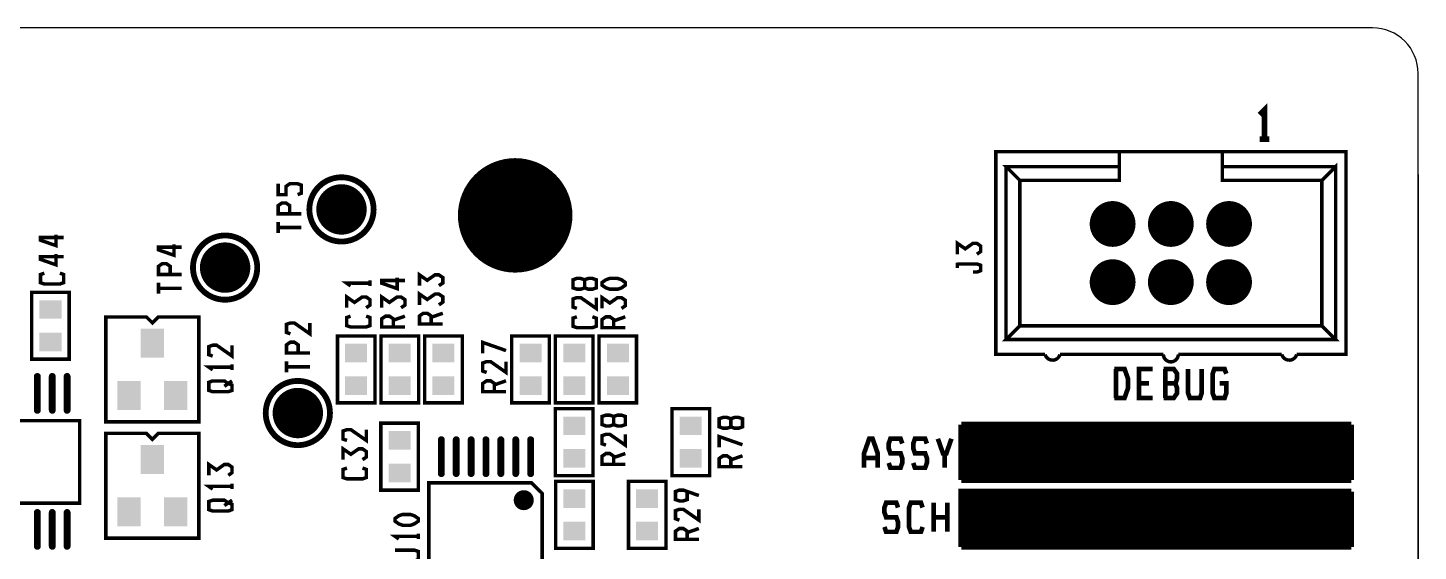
# Model space of a CAD drawing. Extents: x -122 to 131, y -4 to 64.
# Drawn here: x -61.6 to -0.9, y 41 to 63.8 of the extents above; entities that cross this region are included whole.
import ezdxf

# ---------------------------------------------------------------- set-up
doc = ezdxf.new("R2010")
doc.units = 0
doc.header["$MEASUREMENT"] = 0
doc.layers.get('0').update_dxf_attribs({"linetype": 'CONTINUOUS'})
for name, color, linetype in [('22-302-0_DRD', 7, 'CONTINUOUS'), ('22-302-0_SMT', 8, 'CONTINUOUS'), ('22-302-0_SST', 1, 'CONTINUOUS')]:
    doc.layers.add(name, color=color, linetype=linetype)

# ---------------------------------------------------------------- blocks, each defined once
blk = doc.blocks.new('RECTANGLE_2')
blk.add_solid([(0.4826, 0.4064), (0.4826, -0.4064), (-0.4826, 0.4064), (-0.4826, -0.4064)])
blk = doc.blocks.new('ROUND_17')
at = {"const_width": 1.09982}
blk.add_lwpolyline([(-0.54991, 0, 1), (0.54991, 0, 1)], format="xyb", close=True, dxfattribs=at)
blk = doc.blocks.new('ROUND_21')
at = {"const_width": 0.99949}
blk.add_lwpolyline([(-0.499744, 0, 1), (0.499744, 0, 1)], format="xyb", close=True, dxfattribs=at)
blk = doc.blocks.new('ROUND_29')
at = {"const_width": 2.49936}
blk.add_lwpolyline([(-1.24968, 0, 1), (1.24968, 0, 1)], format="xyb", close=True, dxfattribs=at)
blk = doc.blocks.new('RECTANGLE_31')
blk.add_solid([(0.508, 0.635), (0.508, -0.635), (-0.508, 0.635), (-0.508, -0.635)])
blk = doc.blocks.new('OBLONG_40')
at = {"const_width": 0.29972}
blk.add_lwpolyline([(0, 0.74041), (0, -0.74041)], dxfattribs=at)
at = {"const_width": 0.14986}
for points in [[(-0.07493, 0.74041, 1), (0.07493, 0.74041, 1)], [(-0.07493, -0.74041, 1), (0.07493, -0.74041, 1)]]:
    blk.add_lwpolyline(points, format="xyb", close=True, dxfattribs=at)

msp = doc.modelspace()

# ---------------------------------------------------------------- linework, layer by layer
at = {"layer": '22-302-0_DRD'}
for p, q in [((-2.909, 63.838), (-120.201, 63.838)), ((-0.91, 5.837), (-0.91, 61.839)), ((-0.91, 57.44), (-0.91, 5.837)), ((-0.91, 5.837), (-0.91, 57.44))]:
    msp.add_line(p, q, dxfattribs=at)
msp.add_arc((-2.909, 61.839), 1.999, 360, 90, dxfattribs=at)
at = {"layer": '22-302-0_SST'}
for points, const_width in [([(-7.62, 58.977), (-7.62, 60.247), (-7.831, 60.036)], 0.254), ([(-7.407, 58.977), (-7.831, 58.977)], 0.254), ([(-17.194, 49.579), (-19.345, 49.579), (-19.345, 58.428), (-13.955, 58.428), (-13.955, 57.778), (-18.895, 57.778), (-18.293, 57.178), (-18.293, 50.828)], 0.152), ([(-13.955, 58.428), (-9.454, 58.428), (-4.064, 58.428), (-4.064, 49.579), (-6.213, 49.579)], 0.152), ([(-9.454, 58.428), (-9.454, 57.778)], 0.152), ([(-5.113, 50.828), (-18.293, 50.828), (-18.895, 50.229), (-4.514, 50.229), (-5.113, 50.828), (-5.113, 57.178), (-4.514, 57.778), (-4.514, 50.229)], 0.152), ([(-18.895, 57.778), (-18.895, 50.229)], 0.152), ([(-18.293, 57.178), (-13.955, 57.178), (-13.955, 57.778)], 0.152), ([(-5.113, 57.178), (-9.454, 57.178), (-9.454, 57.778), (-4.514, 57.778)], 0.152), ([(-49.817, 56.556), (-49.65, 56.615), (-49.65, 56.97), (-49.817, 57.029), (-50.158, 57.029), (-50.325, 56.912), (-50.325, 56.556), (-50.666, 56.556), (-50.666, 57.029)], 0.152), ([(-50.158, 55.718), (-50.158, 56.074), (-50.325, 56.19), (-50.495, 56.19), (-50.666, 56.074), (-50.666, 55.718), (-49.65, 55.718)], 0.152), ([(-50.666, 55.352), (-50.666, 54.88)], 0.152), ([(-14.125, 55.154), (-13.925, 54.953), (-13.925, 55.593), (-14.125, 55.393), (-14.125, 55.154), (-14.364, 55.154), (-14.565, 54.953), (-13.925, 54.953)], 0.152), ([(-14.364, 55.154), (-14.364, 55.393), (-14.565, 55.593), (-13.925, 55.593)], 0.152), ([(-14.565, 54.953), (-14.565, 55.593)], 0.152), ([(-14.125, 55.393), (-14.364, 55.393)], 0.152), ([(-11.585, 55.154), (-11.385, 54.953), (-11.385, 55.593), (-11.585, 55.393), (-11.585, 55.154), (-11.824, 55.154), (-12.025, 54.953), (-11.385, 54.953)], 0.152), ([(-11.824, 55.154), (-11.824, 55.393), (-12.025, 55.593), (-11.385, 55.593)], 0.152), ([(-12.025, 54.953), (-12.025, 55.593)], 0.152), ([(-11.585, 55.393), (-11.824, 55.393)], 0.152), ([(-9.045, 55.154), (-8.845, 54.953), (-8.845, 55.593), (-9.045, 55.393), (-9.045, 55.154), (-9.284, 55.154), (-9.485, 54.953), (-8.845, 54.953)], 0.152), ([(-9.284, 55.154), (-9.284, 55.393), (-9.485, 55.593), (-8.845, 55.593)], 0.152), ([(-9.485, 54.953), (-9.485, 55.593)], 0.152), ([(-9.045, 55.393), (-9.284, 55.393)], 0.152), ([(-60.361, 54.801), (-60.361, 54.329), (-61.039, 54.565), (-61.039, 54.684), (-60.023, 54.684)], 0.152), ([(-49.65, 55.116), (-50.666, 55.116)], 0.152), ([(-60.361, 53.963), (-60.361, 53.49), (-61.039, 53.727), (-61.039, 53.846), (-60.023, 53.846)], 0.152), ([(-55.21, 54.382), (-55.21, 53.907), (-55.885, 54.143), (-55.885, 54.263), (-54.869, 54.263)], 0.152), ([(-20.17, 53.953), (-20.003, 54.072), (-20.003, 54.308), (-20.17, 54.428), (-20.341, 54.428), (-20.678, 54.189), (-21.019, 54.428), (-21.019, 53.953)], 0.152), ([(-55.377, 53.069), (-55.377, 53.424), (-55.548, 53.544), (-55.718, 53.544), (-55.885, 53.424), (-55.885, 53.069), (-54.869, 53.069)], 0.152), ([(-21.019, 53.589), (-21.019, 53.351)], 0.152), ([(-20.341, 53.173), (-20.17, 53.173), (-20.003, 53.234), (-20.003, 53.47), (-20.17, 53.528), (-21.019, 53.528)], 0.152), ([(-60.191, 53.125), (-60.023, 53.066), (-60.023, 52.711), (-60.191, 52.652), (-60.869, 52.652), (-61.039, 52.711), (-61.039, 53.066), (-60.869, 53.125)], 0.152), ([(-46.655, 52.807), (-46.655, 52.568)], 0.152), ([(-45.471, 52.924), (-45.471, 52.452), (-46.147, 52.688), (-46.147, 52.807), (-45.131, 52.807)], 0.152), ([(-43.65, 52.579), (-43.48, 52.695), (-43.48, 52.934), (-43.65, 53.051), (-43.82, 53.051), (-44.158, 52.815), (-44.496, 53.051), (-44.496, 52.579)], 0.152), ([(-37.29, 52.838), (-37.458, 52.896), (-37.628, 52.896), (-37.798, 52.838), (-37.798, 52.482), (-37.628, 52.424), (-37.458, 52.424), (-37.29, 52.482), (-37.29, 52.838), (-37.12, 52.896), (-36.95, 52.896), (-36.782, 52.838), (-36.782, 52.482), (-36.95, 52.424), (-37.12, 52.424), (-37.29, 52.482)], 0.152), ([(-35.512, 52.601), (-35.68, 52.482), (-35.85, 52.424), (-36.188, 52.424), (-36.358, 52.482), (-36.528, 52.601), (-36.528, 52.718), (-36.358, 52.838), (-36.188, 52.896), (-35.85, 52.896), (-35.68, 52.838), (-35.512, 52.718), (-35.512, 52.601)], 0.152), ([(-14.125, 52.614), (-13.925, 52.413), (-13.925, 53.053), (-14.125, 52.853), (-14.125, 52.614), (-14.364, 52.614), (-14.565, 52.413), (-13.925, 52.413)], 0.152), ([(-14.364, 52.614), (-14.364, 52.853), (-14.565, 53.053), (-13.925, 53.053)], 0.152), ([(-14.565, 52.413), (-14.565, 53.053)], 0.152), ([(-14.125, 52.853), (-14.364, 52.853)], 0.152), ([(-11.585, 52.614), (-11.385, 52.413), (-11.385, 53.053), (-11.585, 52.853), (-11.585, 52.614), (-11.824, 52.614), (-12.025, 52.413), (-11.385, 52.413)], 0.152), ([(-11.824, 52.614), (-11.824, 52.853), (-12.025, 53.053), (-11.385, 53.053)], 0.152), ([(-12.025, 52.413), (-12.025, 53.053)], 0.152), ([(-11.585, 52.853), (-11.824, 52.853)], 0.152), ([(-9.045, 52.614), (-8.845, 52.413), (-8.845, 53.053), (-9.045, 52.853), (-9.045, 52.614), (-9.284, 52.614), (-9.485, 52.413), (-8.845, 52.413)], 0.152), ([(-9.284, 52.614), (-9.284, 52.853), (-9.485, 53.053), (-8.845, 53.053)], 0.152), ([(-9.485, 52.413), (-9.485, 53.053)], 0.152), ([(-9.045, 52.853), (-9.284, 52.853)], 0.152), ([(-61.425, 52.289), (-61.425, 49.368), (-59.787, 49.368), (-59.787, 52.289), (-61.425, 52.289)], 0.152), ([(-55.885, 52.706), (-55.885, 52.231)], 0.152), ([(-54.869, 52.467), (-55.885, 52.467)], 0.152), ([(-46.655, 52.688), (-47.671, 52.688), (-47.503, 52.568)], 0.152), ([(-46.825, 51.613), (-46.655, 51.73), (-46.655, 51.969), (-46.825, 52.086), (-46.995, 52.086), (-47.333, 51.85), (-47.671, 52.086), (-47.671, 51.613)], 0.152), ([(-45.301, 51.613), (-45.131, 51.73), (-45.131, 51.969), (-45.301, 52.086), (-45.471, 52.086), (-45.809, 51.85), (-46.147, 52.086), (-46.147, 51.613)], 0.152), ([(-43.65, 51.74), (-43.48, 51.857), (-43.48, 52.096), (-43.65, 52.213), (-43.82, 52.213), (-44.158, 51.977), (-44.496, 52.213), (-44.496, 51.74)], 0.152), ([(-35.68, 51.585), (-35.512, 51.702), (-35.512, 51.941), (-35.68, 52.058), (-35.85, 52.058), (-36.188, 51.822), (-36.528, 52.058), (-36.528, 51.585)], 0.152), ([(-36.782, 52.058), (-36.782, 51.585), (-37.458, 52.058), (-37.628, 52.058), (-37.798, 51.999), (-37.798, 51.644), (-37.628, 51.585)], 0.152), ([(-58.187, 46.637), (-54.123, 46.637), (-54.123, 51.209), (-55.901, 51.209), (-56.155, 50.955), (-56.409, 51.209), (-58.187, 51.209), (-58.187, 46.637)], 0.152), ([(-49.281, 50.953), (-49.281, 50.478), (-49.96, 50.953), (-50.13, 50.953), (-50.297, 50.892), (-50.297, 50.536), (-50.13, 50.478)], 0.152), ([(-46.825, 51.248), (-46.655, 51.189), (-46.655, 50.834), (-46.825, 50.775), (-47.503, 50.775), (-47.671, 50.834), (-47.671, 51.189), (-47.503, 51.248)], 0.152), ([(-45.639, 50.775), (-45.639, 51.131), (-45.809, 51.248), (-45.979, 51.248), (-46.147, 51.131), (-46.147, 50.775), (-45.131, 50.775)], 0.152), ([(-45.639, 51.07), (-45.131, 51.248)], 0.152), ([(-43.988, 50.902), (-43.988, 51.258), (-44.158, 51.375), (-44.328, 51.375), (-44.496, 51.258), (-44.496, 50.902), (-43.48, 50.902)], 0.152), ([(-43.988, 51.197), (-43.48, 51.375)], 0.152), ([(-36.95, 51.22), (-36.782, 51.161), (-36.782, 50.806), (-36.95, 50.747), (-37.628, 50.747), (-37.798, 50.806), (-37.798, 51.161), (-37.628, 51.22)], 0.152), ([(-36.02, 50.747), (-36.02, 51.103), (-36.188, 51.22), (-36.358, 51.22), (-36.528, 51.103), (-36.528, 50.747), (-35.512, 50.747)], 0.152), ([(-36.02, 51.042), (-35.512, 51.22)], 0.152), ([(-46.439, 47.463), (-46.439, 50.384), (-48.077, 50.384), (-48.077, 47.463), (-46.439, 47.463)], 0.152), ([(-44.534, 47.463), (-44.534, 50.384), (-46.172, 50.384), (-46.172, 47.463), (-44.534, 47.463)], 0.152), ([(-42.629, 47.463), (-42.629, 50.384), (-44.267, 50.384), (-44.267, 47.463), (-42.629, 47.463)], 0.152), ([(-40.47, 50.384), (-40.47, 47.463), (-38.832, 47.463), (-38.832, 50.384), (-40.47, 50.384)], 0.152), ([(-38.565, 50.384), (-38.565, 47.463), (-36.927, 47.463), (-36.927, 50.384), (-38.565, 50.384)], 0.152), ([(-36.66, 50.384), (-36.66, 47.463), (-35.022, 47.463), (-35.022, 50.384), (-36.66, 50.384)], 0.152), ([(-52.675, 49.98), (-52.675, 49.505), (-53.35, 49.98), (-53.521, 49.98), (-53.691, 49.919), (-53.691, 49.564), (-53.521, 49.505)], 0.152), ([(-49.789, 49.64), (-49.789, 49.995), (-49.96, 50.115), (-50.13, 50.115), (-50.297, 49.995), (-50.297, 49.64), (-49.281, 49.64)], 0.152), ([(-40.719, 49.746), (-41.735, 50.102), (-41.735, 49.63)], 0.152), ([(-52.675, 49.142), (-52.675, 48.903)], 0.152), ([(-50.297, 49.277), (-50.297, 48.802)], 0.152), ([(-40.719, 49.264), (-40.719, 48.791), (-41.395, 49.264), (-41.565, 49.264), (-41.735, 49.205), (-41.735, 48.85), (-41.565, 48.791)], 0.152), ([(-12.03, 49.579), (-16.543, 49.579)], 0.152), ([(-6.863, 49.579), (-11.379, 49.579)], 0.152), ([(-52.675, 49.023), (-53.691, 49.023), (-53.521, 48.903)], 0.152), ([(-49.281, 49.038), (-50.297, 49.038)], 0.152), ([(-14.171, 47.674), (-13.726, 47.674), (-13.577, 48.098), (-13.577, 48.522), (-13.726, 48.944), (-14.171, 48.944)], 0.203), ([(-14.097, 47.674), (-14.097, 48.944)], 0.203), ([(-12.505, 47.674), (-13.097, 47.674), (-13.097, 48.944), (-12.505, 48.944)], 0.203), ([(-11.951, 48.309), (-11.506, 48.309), (-11.43, 48.522), (-11.43, 48.733), (-11.58, 48.944), (-12.025, 48.944)], 0.203), ([(-11.951, 47.674), (-11.951, 48.944)], 0.203), ([(-10.358, 48.944), (-10.358, 47.887), (-10.432, 47.674), (-10.877, 47.674), (-10.95, 47.887), (-10.95, 48.944)], 0.203), ([(-9.581, 48.309), (-9.284, 48.309), (-9.284, 47.887), (-9.36, 47.674), (-9.805, 47.674), (-9.878, 47.887), (-9.878, 48.733), (-9.805, 48.944), (-9.36, 48.944), (-9.284, 48.733)], 0.203), ([(-52.842, 47.948), (-52.675, 48.007), (-52.675, 48.243), (-52.842, 48.304), (-53.013, 48.421), (-53.521, 48.421), (-53.691, 48.362), (-53.691, 48.007), (-53.521, 47.948), (-52.842, 47.948)], 0.152), ([(-53.013, 48.184), (-52.675, 48.421)], 0.152), ([(-41.227, 47.953), (-41.227, 48.309), (-41.395, 48.426), (-41.565, 48.426), (-41.735, 48.309), (-41.735, 47.953), (-40.719, 47.953)], 0.152), ([(-41.227, 48.248), (-40.719, 48.426)], 0.152), ([(-12.652, 48.309), (-13.097, 48.309)], 0.203), ([(-12.025, 47.674), (-11.58, 47.674), (-11.43, 47.887), (-11.43, 48.098), (-11.506, 48.309)], 0.203), ([(-64.275, 43.539), (-64.275, 46.688), (-59.33, 46.688), (-59.33, 43.081), (-63.818, 43.081), (-64.275, 43.539)], 0.152), ([(-38.565, 47.209), (-38.565, 44.288), (-36.927, 44.288), (-36.927, 47.209), (-38.565, 47.209)], 0.152), ([(-36.02, 46.869), (-36.188, 46.927), (-36.358, 46.927), (-36.528, 46.869), (-36.528, 46.513), (-36.358, 46.455), (-36.188, 46.455), (-36.02, 46.513), (-36.02, 46.869), (-35.85, 46.927), (-35.68, 46.927), (-35.512, 46.869), (-35.512, 46.513), (-35.68, 46.455), (-35.85, 46.455), (-36.02, 46.513)], 0.152), ([(-31.834, 44.288), (-31.834, 47.209), (-33.472, 47.209), (-33.472, 44.288), (-31.834, 44.288)], 0.152), ([(-30.907, 46.77), (-31.077, 46.828), (-31.247, 46.828), (-31.415, 46.77), (-31.415, 46.414), (-31.247, 46.356), (-31.077, 46.356), (-30.907, 46.414), (-30.907, 46.77), (-30.739, 46.828), (-30.569, 46.828), (-30.399, 46.77), (-30.399, 46.414), (-30.569, 46.356), (-30.739, 46.356), (-30.907, 46.414)], 0.152), ([(-58.187, 41.557), (-54.123, 41.557), (-54.123, 46.129), (-55.901, 46.129), (-56.155, 45.875), (-56.409, 46.129), (-58.187, 46.129), (-58.187, 41.557)], 0.152), ([(-46.815, 46.292), (-46.815, 45.82), (-47.491, 46.292), (-47.661, 46.292), (-47.831, 46.234), (-47.831, 45.878), (-47.661, 45.82)], 0.152), ([(-46.185, 46.574), (-46.185, 43.653), (-44.547, 43.653), (-44.547, 46.574), (-46.185, 46.574)], 0.152), ([(-35.512, 46.089), (-35.512, 45.616), (-36.188, 46.089), (-36.358, 46.089), (-36.528, 46.03), (-36.528, 45.675), (-36.358, 45.616)], 0.152), ([(-20.849, 46.51), (-20.849, 44.097)], 0.254), ([(-3.831, 46.51), (-20.849, 46.51)], 0.254), ([(-3.831, 46.485), (-20.849, 46.485)], 0.254), ([(-3.831, 46.256), (-20.849, 46.256)], 0.254), ([(-3.831, 46.028), (-20.849, 46.028)], 0.254), ([(-20.747, 46.51), (-20.747, 44.097)], 0.254), ([(-20.518, 46.51), (-20.518, 44.097)], 0.254), ([(-20.29, 46.51), (-20.29, 44.097)], 0.254), ([(-20.061, 46.51), (-20.061, 44.097)], 0.254), ([(-19.833, 46.51), (-19.833, 44.097)], 0.254), ([(-19.604, 46.51), (-19.604, 44.097)], 0.254), ([(-19.375, 46.51), (-19.375, 44.097)], 0.254), ([(-19.147, 46.51), (-19.147, 44.097)], 0.254), ([(-18.918, 46.51), (-18.918, 44.097)], 0.254), ([(-18.69, 46.51), (-18.69, 44.097)], 0.254), ([(-18.461, 46.51), (-18.461, 44.097)], 0.254), ([(-18.232, 46.51), (-18.232, 44.097)], 0.254), ([(-18.004, 46.51), (-18.004, 44.097)], 0.254), ([(-17.775, 46.51), (-17.775, 44.097)], 0.254), ([(-17.547, 46.51), (-17.547, 44.097)], 0.254), ([(-17.318, 46.51), (-17.318, 44.097)], 0.254), ([(-17.089, 46.51), (-17.089, 44.097)], 0.254), ([(-16.861, 46.51), (-16.861, 44.097)], 0.254), ([(-16.632, 46.51), (-16.632, 44.097)], 0.254), ([(-16.404, 46.51), (-16.404, 44.097)], 0.254), ([(-16.175, 46.51), (-16.175, 44.097)], 0.254), ([(-15.946, 46.51), (-15.946, 44.097)], 0.254), ([(-15.718, 46.51), (-15.718, 44.097)], 0.254), ([(-15.489, 46.51), (-15.489, 44.097)], 0.254), ([(-15.261, 46.51), (-15.261, 44.097)], 0.254), ([(-15.032, 46.51), (-15.032, 44.097)], 0.254), ([(-14.803, 46.51), (-14.803, 44.097)], 0.254), ([(-14.575, 46.51), (-14.575, 44.097)], 0.254), ([(-14.346, 46.51), (-14.346, 44.097)], 0.254), ([(-14.118, 46.51), (-14.118, 44.097)], 0.254), ([(-13.889, 46.51), (-13.889, 44.097)], 0.254), ([(-13.66, 46.51), (-13.66, 44.097)], 0.254), ([(-13.432, 46.51), (-13.432, 44.097)], 0.254), ([(-13.203, 46.51), (-13.203, 44.097)], 0.254), ([(-12.975, 46.51), (-12.975, 44.097)], 0.254), ([(-12.746, 46.51), (-12.746, 44.097)], 0.254), ([(-12.517, 46.51), (-12.517, 44.097)], 0.254), ([(-12.289, 46.51), (-12.289, 44.097)], 0.254), ([(-12.06, 46.51), (-12.06, 44.097)], 0.254), ([(-11.832, 46.51), (-11.832, 44.097)], 0.254), ([(-11.603, 46.51), (-11.603, 44.097)], 0.254), ([(-11.374, 46.51), (-11.374, 44.097)], 0.254), ([(-11.146, 46.51), (-11.146, 44.097)], 0.254), ([(-10.917, 46.51), (-10.917, 44.097)], 0.254), ([(-10.689, 46.51), (-10.689, 44.097)], 0.254), ([(-10.46, 46.51), (-10.46, 44.097)], 0.254), ([(-10.231, 46.51), (-10.231, 44.097)], 0.254), ([(-10.003, 46.51), (-10.003, 44.097)], 0.254), ([(-9.774, 46.51), (-9.774, 44.097)], 0.254), ([(-9.546, 46.51), (-9.546, 44.097)], 0.254), ([(-9.317, 46.51), (-9.317, 44.097)], 0.254), ([(-9.088, 46.51), (-9.088, 44.097)], 0.254), ([(-8.86, 46.51), (-8.86, 44.097)], 0.254), ([(-8.631, 46.51), (-8.631, 44.097)], 0.254), ([(-8.403, 46.51), (-8.403, 44.097)], 0.254), ([(-8.174, 46.51), (-8.174, 44.097)], 0.254), ([(-7.945, 46.51), (-7.945, 44.097)], 0.254), ([(-7.717, 46.51), (-7.717, 44.097)], 0.254), ([(-7.488, 46.51), (-7.488, 44.097)], 0.254), ([(-7.26, 46.51), (-7.26, 44.097)], 0.254), ([(-7.031, 46.51), (-7.031, 44.097)], 0.254), ([(-6.802, 46.51), (-6.802, 44.097)], 0.254), ([(-6.574, 46.51), (-6.574, 44.097)], 0.254), ([(-6.345, 46.51), (-6.345, 44.097)], 0.254), ([(-6.117, 46.51), (-6.117, 44.097)], 0.254), ([(-5.888, 46.51), (-5.888, 44.097)], 0.254), ([(-5.659, 46.51), (-5.659, 44.097)], 0.254), ([(-5.431, 46.51), (-5.431, 44.097)], 0.254), ([(-5.202, 46.51), (-5.202, 44.097)], 0.254), ([(-4.974, 46.51), (-4.974, 44.097)], 0.254), ([(-4.745, 46.51), (-4.745, 44.097)], 0.254), ([(-4.516, 46.51), (-4.516, 44.097)], 0.254), ([(-4.288, 46.51), (-4.288, 44.097)], 0.254), ([(-4.059, 46.51), (-4.059, 44.097)], 0.254), ([(-3.831, 46.51), (-3.831, 44.097)], 0.254), ([(-46.983, 44.981), (-46.815, 45.098), (-46.815, 45.337), (-46.983, 45.454), (-47.153, 45.454), (-47.491, 45.218), (-47.831, 45.454), (-47.831, 44.981)], 0.152), ([(-30.399, 45.634), (-31.415, 45.99), (-31.415, 45.517)], 0.152), ([(-24.499, 44.626), (-24.499, 45.261), (-24.722, 45.896), (-24.869, 45.896), (-25.093, 45.261), (-25.093, 44.626)], 0.203), ([(-23.427, 45.685), (-23.5, 45.896), (-23.945, 45.896), (-24.019, 45.685), (-24.019, 45.474), (-23.945, 45.261), (-23.5, 45.261), (-23.427, 45.05), (-23.427, 44.839), (-23.5, 44.626), (-23.945, 44.626), (-24.019, 44.839)], 0.203), ([(-22.352, 45.685), (-22.428, 45.896), (-22.873, 45.896), (-22.947, 45.685), (-22.947, 45.474), (-22.873, 45.261), (-22.428, 45.261), (-22.352, 45.05), (-22.352, 44.839), (-22.428, 44.626), (-22.873, 44.626), (-22.947, 44.839)], 0.203), ([(-21.28, 45.896), (-21.501, 45.261), (-21.651, 45.261), (-21.872, 45.896)], 0.203), ([(-3.831, 45.799), (-20.849, 45.799)], 0.254), ([(-3.831, 45.571), (-20.849, 45.571)], 0.254), ([(-52.842, 44.298), (-52.675, 44.417), (-52.675, 44.654), (-52.842, 44.773), (-53.013, 44.773), (-53.35, 44.534), (-53.691, 44.773), (-53.691, 44.298)], 0.152), ([(-36.02, 44.778), (-36.02, 45.134), (-36.188, 45.251), (-36.358, 45.251), (-36.528, 45.134), (-36.528, 44.778), (-35.512, 44.778)], 0.152), ([(-36.02, 45.073), (-35.512, 45.251)], 0.152), ([(-30.907, 44.679), (-30.907, 45.035), (-31.077, 45.152), (-31.247, 45.152), (-31.415, 45.035), (-31.415, 44.679), (-30.399, 44.679)], 0.152), ([(-30.907, 44.974), (-30.399, 45.152)], 0.152), ([(-24.499, 45.05), (-25.093, 45.05)], 0.203), ([(-21.578, 44.626), (-21.578, 45.261)], 0.203), ([(-3.831, 45.342), (-20.849, 45.342)], 0.254), ([(-3.831, 45.113), (-20.849, 45.113)], 0.254), ([(-3.831, 44.885), (-20.849, 44.885)], 0.254), ([(-46.983, 44.616), (-46.815, 44.557), (-46.815, 44.202), (-46.983, 44.143), (-47.661, 44.143), (-47.831, 44.202), (-47.831, 44.557), (-47.661, 44.616)], 0.152), ([(-3.831, 44.656), (-20.849, 44.656)], 0.254), ([(-3.831, 44.428), (-20.849, 44.428)], 0.254), ([(-3.831, 44.199), (-20.849, 44.199)], 0.254), ([(-52.675, 43.816), (-53.691, 43.816), (-53.521, 43.696)], 0.152), ([(-52.675, 43.935), (-52.675, 43.696)], 0.152), ([(-39.144, 43.513), (-39.144, 40.364), (-44.09, 40.364), (-44.09, 43.97), (-39.601, 43.97), (-39.144, 43.513)], 0.152), ([(-36.914, 41.113), (-36.914, 44.034), (-38.552, 44.034), (-38.552, 41.113), (-36.914, 41.113)], 0.152), ([(-33.739, 41.113), (-33.739, 44.034), (-35.377, 44.034), (-35.377, 41.113), (-33.739, 41.113)], 0.152), ([(-32.812, 43.595), (-32.812, 43.239), (-32.982, 43.181), (-33.152, 43.181), (-33.32, 43.239), (-33.32, 43.595), (-33.152, 43.653), (-32.982, 43.653), (-32.304, 43.417)], 0.152), ([(-3.831, 44.097), (-20.849, 44.097)], 0.254), ([(-3.831, 43.589), (-20.849, 43.589), (-20.849, 41.176)], 0.254), ([(-3.831, 43.564), (-20.849, 43.564)], 0.254), ([(-20.747, 43.589), (-20.747, 41.176)], 0.254), ([(-20.518, 43.589), (-20.518, 41.176)], 0.254), ([(-20.29, 43.589), (-20.29, 41.176)], 0.254), ([(-20.061, 43.589), (-20.061, 41.176)], 0.254), ([(-19.833, 43.589), (-19.833, 41.176)], 0.254), ([(-19.604, 43.589), (-19.604, 41.176)], 0.254), ([(-19.375, 43.589), (-19.375, 41.176)], 0.254), ([(-19.147, 43.589), (-19.147, 41.176)], 0.254), ([(-18.918, 43.589), (-18.918, 41.176)], 0.254), ([(-18.69, 43.589), (-18.69, 41.176)], 0.254), ([(-18.461, 43.589), (-18.461, 41.176)], 0.254), ([(-18.232, 43.589), (-18.232, 41.176)], 0.254), ([(-18.004, 43.589), (-18.004, 41.176)], 0.254), ([(-17.775, 43.589), (-17.775, 41.176)], 0.254), ([(-17.547, 43.589), (-17.547, 41.176)], 0.254), ([(-17.318, 43.589), (-17.318, 41.176)], 0.254), ([(-17.089, 43.589), (-17.089, 41.176)], 0.254), ([(-16.861, 43.589), (-16.861, 41.176)], 0.254), ([(-16.632, 43.589), (-16.632, 41.176)], 0.254), ([(-16.404, 43.589), (-16.404, 41.176)], 0.254), ([(-16.175, 43.589), (-16.175, 41.176)], 0.254), ([(-15.946, 43.589), (-15.946, 41.176)], 0.254), ([(-15.718, 43.589), (-15.718, 41.176)], 0.254), ([(-15.489, 43.589), (-15.489, 41.176)], 0.254), ([(-15.261, 43.589), (-15.261, 41.176)], 0.254), ([(-15.032, 43.589), (-15.032, 41.176)], 0.254), ([(-14.803, 43.589), (-14.803, 41.176)], 0.254), ([(-14.575, 43.589), (-14.575, 41.176)], 0.254), ([(-14.346, 43.589), (-14.346, 41.176)], 0.254), ([(-14.118, 43.589), (-14.118, 41.176)], 0.254), ([(-13.889, 43.589), (-13.889, 41.176)], 0.254), ([(-13.66, 43.589), (-13.66, 41.176)], 0.254), ([(-13.432, 43.589), (-13.432, 41.176)], 0.254), ([(-13.203, 43.589), (-13.203, 41.176)], 0.254), ([(-12.975, 43.589), (-12.975, 41.176)], 0.254), ([(-12.746, 43.589), (-12.746, 41.176)], 0.254), ([(-12.517, 43.589), (-12.517, 41.176)], 0.254), ([(-12.289, 43.589), (-12.289, 41.176)], 0.254), ([(-12.06, 43.589), (-12.06, 41.176)], 0.254), ([(-11.832, 43.589), (-11.832, 41.176)], 0.254), ([(-11.603, 43.589), (-11.603, 41.176)], 0.254), ([(-11.374, 43.589), (-11.374, 41.176)], 0.254), ([(-11.146, 43.589), (-11.146, 41.176)], 0.254), ([(-10.917, 43.589), (-10.917, 41.176)], 0.254), ([(-10.689, 43.589), (-10.689, 41.176)], 0.254), ([(-10.46, 43.589), (-10.46, 41.176)], 0.254), ([(-10.231, 43.589), (-10.231, 41.176)], 0.254), ([(-10.003, 43.589), (-10.003, 41.176)], 0.254), ([(-9.774, 43.589), (-9.774, 41.176)], 0.254), ([(-9.546, 43.589), (-9.546, 41.176)], 0.254), ([(-9.317, 43.589), (-9.317, 41.176)], 0.254), ([(-9.088, 43.589), (-9.088, 41.176)], 0.254), ([(-8.86, 43.589), (-8.86, 41.176)], 0.254), ([(-8.631, 43.589), (-8.631, 41.176)], 0.254), ([(-8.403, 43.589), (-8.403, 41.176)], 0.254), ([(-8.174, 43.589), (-8.174, 41.176)], 0.254), ([(-7.945, 43.589), (-7.945, 41.176)], 0.254), ([(-7.717, 43.589), (-7.717, 41.176)], 0.254), ([(-7.488, 43.589), (-7.488, 41.176)], 0.254), ([(-7.26, 43.589), (-7.26, 41.176)], 0.254), ([(-7.031, 43.589), (-7.031, 41.176)], 0.254), ([(-6.802, 43.589), (-6.802, 41.176)], 0.254), ([(-6.574, 43.589), (-6.574, 41.176)], 0.254), ([(-6.345, 43.589), (-6.345, 41.176)], 0.254), ([(-6.117, 43.589), (-6.117, 41.176)], 0.254), ([(-5.888, 43.589), (-5.888, 41.176)], 0.254), ([(-5.659, 43.589), (-5.659, 41.176)], 0.254), ([(-5.431, 43.589), (-5.431, 41.176)], 0.254), ([(-5.202, 43.589), (-5.202, 41.176)], 0.254), ([(-4.974, 43.589), (-4.974, 41.176)], 0.254), ([(-4.745, 43.589), (-4.745, 41.176)], 0.254), ([(-4.516, 43.589), (-4.516, 41.176)], 0.254), ([(-4.288, 43.589), (-4.288, 41.176)], 0.254), ([(-4.059, 43.589), (-4.059, 41.176)], 0.254), ([(-3.831, 43.589), (-3.831, 41.176)], 0.254), ([(-52.842, 42.741), (-52.675, 42.8), (-52.675, 43.036), (-52.842, 43.097), (-53.013, 43.214), (-53.521, 43.214), (-53.691, 43.155), (-53.691, 42.8), (-53.521, 42.741), (-52.842, 42.741)], 0.152), ([(-53.013, 42.977), (-52.675, 43.214)], 0.152), ([(-39.584, 43.229), (-40.305, 43.229)], 0.152), ([(-39.604, 43.092), (-40.285, 43.092)], 0.152), ([(-39.617, 43.366), (-40.272, 43.366)], 0.152), ([(-40.203, 43.465), (-40.203, 42.962)], 0.152), ([(-39.728, 43.503), (-40.16, 43.503)], 0.152), ([(-40.066, 43.554), (-40.066, 42.873)], 0.152), ([(-39.929, 43.574), (-39.929, 42.853)], 0.152), ([(-39.792, 43.541), (-39.792, 42.886)], 0.152), ([(-39.655, 43.429), (-39.655, 42.998)], 0.152), ([(-23.61, 42.891), (-23.686, 43.102), (-24.13, 43.102), (-24.204, 42.891), (-24.204, 42.68), (-24.13, 42.467), (-23.686, 42.467), (-23.61, 42.256), (-23.61, 42.045), (-23.686, 41.832), (-24.13, 41.832), (-24.204, 42.045)], 0.203), ([(-22.538, 42.045), (-22.611, 41.832), (-23.056, 41.832), (-23.13, 42.045), (-23.13, 42.891), (-23.056, 43.102), (-22.611, 43.102), (-22.538, 42.891)], 0.203), ([(-22.058, 41.832), (-22.058, 43.102)], 0.203), ([(-21.463, 41.832), (-21.463, 43.102)], 0.203), ([(-3.831, 43.335), (-20.849, 43.335)], 0.254), ([(-3.831, 43.107), (-20.849, 43.107)], 0.254), ([(-44.549, 42.297), (-44.72, 42.177), (-44.89, 42.119), (-45.228, 42.119), (-45.398, 42.177), (-45.565, 42.297), (-45.565, 42.413), (-45.398, 42.533), (-45.228, 42.591), (-44.89, 42.591), (-44.72, 42.533), (-44.549, 42.413), (-44.549, 42.297)], 0.152), ([(-39.693, 42.954), (-40.196, 42.954)], 0.152), ([(-32.304, 42.815), (-32.304, 42.342), (-32.982, 42.815), (-33.152, 42.815), (-33.32, 42.756), (-33.32, 42.401), (-33.152, 42.342)], 0.152), ([(-21.463, 42.467), (-22.058, 42.467)], 0.203), ([(-3.831, 42.878), (-20.849, 42.878)], 0.254), ([(-3.831, 42.65), (-20.849, 42.65)], 0.254), ([(-3.831, 42.421), (-20.849, 42.421)], 0.254), ([(-32.812, 41.504), (-32.812, 41.86), (-32.982, 41.977), (-33.152, 41.977), (-33.32, 41.86), (-33.32, 41.504), (-32.304, 41.504)], 0.152), ([(-32.812, 41.799), (-32.304, 41.977)], 0.152), ([(-3.831, 42.192), (-20.849, 42.192)], 0.254), ([(-3.831, 41.964), (-20.849, 41.964)], 0.254), ([(-44.549, 41.636), (-45.565, 41.636), (-45.398, 41.517)], 0.152), ([(-44.549, 41.753), (-44.549, 41.517)], 0.152), ([(-3.831, 41.735), (-20.849, 41.735)], 0.254), ([(-3.831, 41.507), (-20.849, 41.507)], 0.254), ([(-3.831, 41.278), (-20.849, 41.278)], 0.254), ([(-3.831, 41.176), (-20.849, 41.176)], 0.254), ([(-45.565, 41.034), (-44.72, 41.034), (-44.549, 40.976), (-44.549, 40.62), (-44.72, 40.559), (-45.565, 40.559)], 0.152)]:
    msp.add_lwpolyline(points, dxfattribs=dict(at, const_width=const_width))
for points, const_width in [([(-47.9, 57.311, 0.414214), (-49.302, 55.908)], 0.254), ([(-46.498, 55.908, 0.414214), (-47.9, 57.311)], 0.254), ([(-49.302, 55.908, 0.414214), (-47.9, 54.506)], 0.254), ([(-47.9, 54.506, 0.414214), (-46.498, 55.908)], 0.254), ([(-52.98, 54.771, 0.414214), (-54.382, 53.368)], 0.254), ([(-51.578, 53.368, 0.414214), (-52.98, 54.771)], 0.254), ([(-54.382, 53.368, 0.414214), (-52.98, 51.966)], 0.254), ([(-52.98, 51.966, 0.414214), (-51.578, 53.368)], 0.254), ([(-17.194, 49.579, 0.340061), (-16.868, 49.33)], 0.152), ([(-16.868, 49.327, 0.340061), (-16.543, 49.579)], 0.152), ([(-12.03, 49.579, 0.414214), (-11.705, 49.254)], 0.152), ([(-11.705, 49.254, 0.414214), (-11.379, 49.579)], 0.152), ([(-6.863, 49.579, 0.340061), (-6.538, 49.33)], 0.152), ([(-6.538, 49.327, 0.340061), (-6.213, 49.579)], 0.152), ([(-49.805, 48.421, 0.414214), (-51.207, 47.018)], 0.254), ([(-48.403, 47.018, 0.414214), (-49.805, 48.421)], 0.254), ([(-51.207, 47.018, 0.414214), (-49.805, 45.616)], 0.254), ([(-49.805, 45.616, 0.414214), (-48.403, 47.018)], 0.254), ([(-39.944, 43.574, 0.414214), (-40.305, 43.214)], 0.152), ([(-40.305, 43.214, 0.414214), (-39.944, 42.853)], 0.152), ([(-39.584, 43.214, 0.414214), (-39.944, 43.574)], 0.152), ([(-39.944, 42.853, 0.414214), (-39.584, 43.214)], 0.152)]:
    msp.add_lwpolyline(points, format="xyb", dxfattribs=dict(at, const_width=const_width))

# ---------------------------------------------------------------- block references
at = {"layer": '22-302-0_SMT'}
for name, p in [('ROUND_29', (-40.32, 55.649)), ('ROUND_17', (-47.9, 55.908)), ('ROUND_21', (-14.245, 55.273)), ('ROUND_21', (-11.705, 55.273)), ('ROUND_21', (-9.165, 55.273)), ('ROUND_17', (-52.98, 53.368)), ('ROUND_21', (-14.245, 52.733)), ('ROUND_21', (-11.705, 52.733)), ('ROUND_21', (-9.165, 52.733)), ('RECTANGLE_2', (-60.6, 51.54)), ('RECTANGLE_2', (-60.6, 50.117)), ('RECTANGLE_31', (-56.155, 50.066)), ('RECTANGLE_2', (-47.265, 49.635)), ('RECTANGLE_2', (-45.36, 49.635)), ('RECTANGLE_2', (-43.455, 49.635)), ('RECTANGLE_2', (-39.645, 49.635)), ('RECTANGLE_2', (-37.74, 49.635)), ('RECTANGLE_2', (-35.835, 49.635)), ('OBLONG_40', (-61.174, 47.877)), ('OBLONG_40', (-60.523, 47.877)), ('OBLONG_40', (-59.876, 47.877)), ('RECTANGLE_2', (-47.265, 48.212)), ('RECTANGLE_2', (-45.36, 48.212)), ('RECTANGLE_2', (-43.455, 48.212)), ('RECTANGLE_2', (-39.645, 48.212)), ('RECTANGLE_2', (-37.74, 48.212)), ('RECTANGLE_2', (-35.835, 48.212)), ('RECTANGLE_31', (-57.171, 47.78)), ('RECTANGLE_31', (-55.139, 47.78)), ('ROUND_17', (-49.805, 47.018)), ('RECTANGLE_2', (-37.74, 46.46)), ('RECTANGLE_2', (-32.66, 46.46)), ('RECTANGLE_2', (-45.36, 45.825)), ('RECTANGLE_31', (-56.155, 44.986)), ('OBLONG_40', (-43.543, 45.113)), ('OBLONG_40', (-42.893, 45.113)), ('OBLONG_40', (-42.243, 45.113)), ('OBLONG_40', (-41.595, 45.113)), ('OBLONG_40', (-40.945, 45.113)), ('OBLONG_40', (-40.295, 45.113)), ('OBLONG_40', (-39.645, 45.113)), ('RECTANGLE_2', (-37.74, 45.037)), ('RECTANGLE_2', (-32.66, 45.037)), ('RECTANGLE_2', (-45.36, 44.402)), ('RECTANGLE_2', (-37.74, 43.285)), ('RECTANGLE_2', (-34.565, 43.285)), ('RECTANGLE_31', (-57.171, 42.7)), ('RECTANGLE_31', (-55.139, 42.7)), ('OBLONG_40', (-61.174, 41.938)), ('OBLONG_40', (-60.523, 41.938)), ('OBLONG_40', (-59.876, 41.938)), ('RECTANGLE_2', (-37.74, 41.862)), ('RECTANGLE_2', (-34.565, 41.862))]:
    msp.add_blockref(name, p, dxfattribs=at)

doc.saveas('drawing.dxf')
